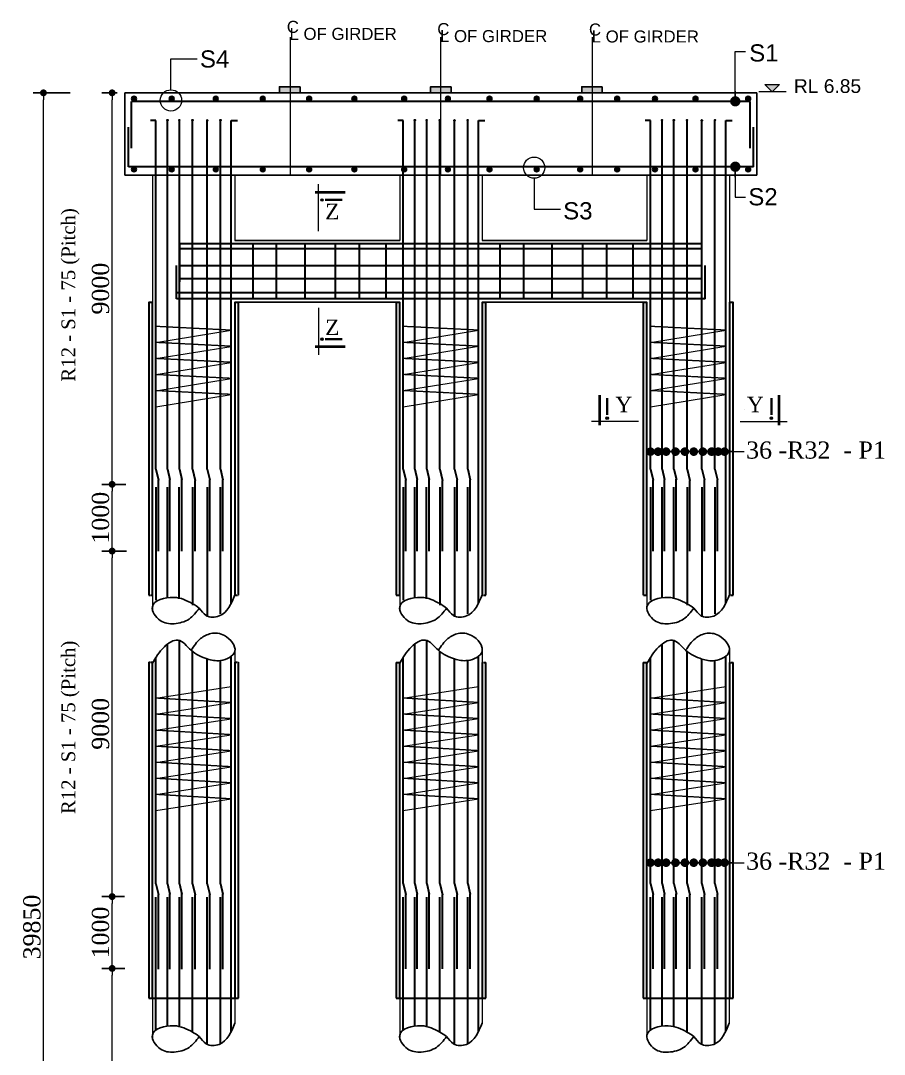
# Model space of a CAD drawing. Header units: millimetres. Extents: x -684453 to 35267, y -286696 to 273430.
# Drawn here: x -288820 to -276246, y -15723 to -667 of the extents above; entities that cross this region are included whole.
import ezdxf

# ---------------------------------------------------------------- set-up
doc = ezdxf.new("R2010")
doc.units = ezdxf.units.MM
doc.header["$PDMODE"] = 2
for name, pattern in [('CENTER', [2, 1.25, -0.25, 0.25, -0.25]), ('DASHEDX2', [38.1, 25.4, -12.7]), ('HIDDEN', [9.525, 6.35, -3.175])]:
    doc.linetypes.add(name, pattern=pattern)
doc.layers.get('Defpoints').update_dxf_attribs({"lineweight": 13})
for name, color, linetype, lineweight in [('Binder', 136, 'Continuous', 15), ('Center Line', 34, 'Continuous', 15), ('dim', 4, 'Continuous', 25), ('Dimision', 4, 'Continuous', 9), ('Pile', 11, 'Continuous', 15), ('Pire Line', 11, 'Continuous', 25), ('Reinf.', 12, 'Continuous', 30), ('Rod', 12, 'Continuous', 30), ('Steel Casing', 70, 'Continuous', 30), ('Text', 7, 'Continuous', 15)]:
    doc.layers.add(name, color=color, linetype=linetype, lineweight=lineweight)
doc.styles.add('ROMANS', font='arial.ttf', dxfattribs={"height": 200})
doc.styles.get("Standard").update_dxf_attribs({"font": 'times.ttf'})
doc.dimstyles.new('ISO-25', dxfattribs={"dimtxt": 175, "dimasz": 100, "dimexe": 65, "dimexo": 115.625, "dimgap": 40, "dimtad": 1, "dimtoh": 1, "dimdec": 0, "dimtxsty": 'Standard', "dimblk": 'DOT', "dimcen": 300, "dimclrd": 256, "dimclre": 256, "dimclrt": 256, "dimadec": 0, "dimazin": 0, "dimtfac": 1, "dimtdec": 0, "dimtix": 1, "dimtmove": 0, "dimatfit": 3, "dimldrblk": 'DOT', "dimfxl": 75, "dimlwd": -1, "dimarcsym": 0})

# ---------------------------------------------------------------- blocks, each defined once
blk = doc.blocks.new('_Dot')
at = {"color": 0, "linetype": 'ByBlock', "lineweight": -2}
blk.add_line((-0.5, 0), (-1, 0), dxfattribs=at)
at = {"color": 0, "linetype": 'ByBlock', "const_width": 0.5}
blk.add_lwpolyline([(-0.25, 0, 1), (0.25, 0, 1)], format="xyb", close=True, dxfattribs=at)
blk = doc.blocks.new('*D175')
at = {"layer": 'Defpoints', "color": 0, "ltscale": 3, "transparency": 16777216}
for p in [(-287489, -13426), (-287196, -13426), (-287188, -14472)]:
    blk.add_point(p, dxfattribs=at)
at = {"layer": 'Dimision', "color": 1, "lineweight": -2, "ltscale": 3, "transparency": 16777216}
for p, q in [((-287311, -13426), (-287639, -13426)), ((-287304, -14472), (-287639, -14472))]:
    blk.add_line(p, q, dxfattribs=at)
at = {"layer": 'Dimision', "ltscale": 3, "transparency": 16777216}
blk.add_line((-287489, -14372), (-287489, -13526), dxfattribs=at)
at = {"layer": 'Dimision', "ltscale": 3, "transparency": 16777216, "xscale": 100, "yscale": 100, "zscale": 100}
for p, rotation in [((-287489, -13426), 90), ((-287489, -14472), 270)]:
    blk.add_blockref('_Dot', p, dxfattribs=dict(at, rotation=rotation))
at = {"layer": 'Dimision', "ltscale": 3, "transparency": 16777216, "insert": (-287657, -13949), "char_height": 250, "attachment_point": 5, "rotation": 90}
blk.add_mtext('1000', dxfattribs=at)
blk = doc.blocks.new('*D176')
at = {"layer": 'Defpoints', "color": 0, "ltscale": 3, "transparency": 16777216}
for p in [(-287489, -7421), (-287172, -7421), (-287166, -8393)]:
    blk.add_point(p, dxfattribs=at)
at = {"layer": 'Dimision', "color": 1, "lineweight": -2, "ltscale": 3, "transparency": 16777216}
for p, q in [((-287288, -7421), (-287639, -7421)), ((-287282, -8393), (-287639, -8393))]:
    blk.add_line(p, q, dxfattribs=at)
at = {"layer": 'Dimision', "ltscale": 3, "transparency": 16777216}
blk.add_line((-287489, -8293), (-287489, -7521), dxfattribs=at)
at = {"layer": 'Dimision', "ltscale": 3, "transparency": 16777216, "xscale": 100, "yscale": 100, "zscale": 100}
for p, rotation in [((-287489, -7421), 90), ((-287489, -8393), 270)]:
    blk.add_blockref('_Dot', p, dxfattribs=dict(at, rotation=rotation))
at = {"layer": 'Dimision', "ltscale": 3, "transparency": 16777216, "insert": (-287657, -7907), "char_height": 250, "attachment_point": 5, "rotation": 90}
blk.add_mtext('1000', dxfattribs=at)
blk = doc.blocks.new('*D150')
at = {"layer": 'Defpoints', "color": 0, "ltscale": 3, "transparency": 16777216}
for p in [(-287489, -14472), (-287188, -14472), (-287207, -19637)]:
    blk.add_point(p, dxfattribs=at)
at = {"layer": 'Dimision', "color": 1, "lineweight": -2, "ltscale": 3, "transparency": 16777216}
for p, q in [((-287304, -14472), (-287639, -14472)), ((-287323, -19637), (-287639, -19637))]:
    blk.add_line(p, q, dxfattribs=at)
at = {"layer": 'Dimision', "ltscale": 3, "transparency": 16777216}
blk.add_line((-287489, -19537), (-287489, -14572), dxfattribs=at)
at = {"layer": 'Dimision', "ltscale": 3, "transparency": 16777216, "xscale": 100, "yscale": 100, "zscale": 100}
for p, rotation in [((-287489, -14472), 90), ((-287489, -19637), 270)]:
    blk.add_blockref('_Dot', p, dxfattribs=dict(at, rotation=rotation))
at = {"layer": 'Dimision', "ltscale": 3, "transparency": 16777216, "insert": (-287657, -17054), "char_height": 250, "attachment_point": 5, "rotation": 90}
blk.add_mtext('9000', dxfattribs=at)
blk = doc.blocks.new('*D151')
at = {"layer": 'Defpoints', "color": 0, "ltscale": 3, "transparency": 16777216}
for p in [(-287489, -8393), (-287166, -8393), (-287196, -13426)]:
    blk.add_point(p, dxfattribs=at)
at = {"layer": 'Dimision', "color": 1, "lineweight": -2, "ltscale": 3, "transparency": 16777216}
for p, q in [((-287282, -8393), (-287639, -8393)), ((-287311, -13426), (-287639, -13426))]:
    blk.add_line(p, q, dxfattribs=at)
at = {"layer": 'Dimision', "ltscale": 3, "transparency": 16777216}
blk.add_line((-287489, -13326), (-287489, -8493), dxfattribs=at)
at = {"layer": 'Dimision', "ltscale": 3, "transparency": 16777216, "xscale": 100, "yscale": 100, "zscale": 100}
for p, rotation in [((-287489, -8393), 90), ((-287489, -13426), 270)]:
    blk.add_blockref('_Dot', p, dxfattribs=dict(at, rotation=rotation))
at = {"layer": 'Dimision', "ltscale": 3, "transparency": 16777216, "insert": (-287657, -10909), "char_height": 250, "attachment_point": 5, "rotation": 90}
blk.add_mtext('9000', dxfattribs=at)
blk = doc.blocks.new('*D152')
at = {"layer": 'Defpoints', "color": 0, "ltscale": 3, "transparency": 16777216}
for p in [(-287489, -1718), (-287302, -1718), (-287172, -7421)]:
    blk.add_point(p, dxfattribs=at)
at = {"layer": 'Dimision', "color": 1, "lineweight": -2, "ltscale": 3, "transparency": 16777216}
for p, q in [((-287418, -1718), (-287639, -1718)), ((-287288, -7421), (-287639, -7421))]:
    blk.add_line(p, q, dxfattribs=at)
at = {"layer": 'Dimision', "ltscale": 3, "transparency": 16777216}
blk.add_line((-287489, -7321), (-287489, -1818), dxfattribs=at)
at = {"layer": 'Dimision', "ltscale": 3, "transparency": 16777216, "xscale": 100, "yscale": 100, "zscale": 100}
for p, rotation in [((-287489, -1718), 90), ((-287489, -7421), 270)]:
    blk.add_blockref('_Dot', p, dxfattribs=dict(at, rotation=rotation))
at = {"layer": 'Dimision', "ltscale": 3, "transparency": 16777216, "insert": (-287657, -4570), "char_height": 250, "attachment_point": 5, "rotation": 90}
blk.add_mtext('9000', dxfattribs=at)
blk = doc.blocks.new('*D154')
at = {"layer": 'Defpoints', "color": 0, "ltscale": 3, "transparency": 16777216}
for p in [(-288489, -1718), (-287986, -1718), (-287935, -26019)]:
    blk.add_point(p, dxfattribs=at)
at = {"layer": 'Dimision', "color": 1, "lineweight": -2, "ltscale": 3, "transparency": 16777216}
for p, q in [((-288101, -1718), (-288639, -1718)), ((-288050, -26019), (-288639, -26019))]:
    blk.add_line(p, q, dxfattribs=at)
at = {"layer": 'Dimision', "ltscale": 3, "transparency": 16777216}
blk.add_line((-288489, -25919), (-288489, -1818), dxfattribs=at)
at = {"layer": 'Dimision', "ltscale": 3, "transparency": 16777216, "xscale": 100, "yscale": 100, "zscale": 100}
for p, rotation in [((-288489, -1718), 90), ((-288489, -26019), 270)]:
    blk.add_blockref('_Dot', p, dxfattribs=dict(at, rotation=rotation))
at = {"layer": 'Dimision', "ltscale": 3, "transparency": 16777216, "insert": (-288656, -13869), "char_height": 250, "attachment_point": 5, "rotation": 90}
blk.add_mtext('39850', dxfattribs=at)

msp = doc.modelspace()

# ---------------------------------------------------------------- hatches: boundary and pattern name
at = {"layer": 'Dimision', "ltscale": 5}
msp.add_hatch(color=256, dxfattribs=at).paths.add_polyline_path([(-277984.7, -1597.3), (-277772.6, -1597.3), (-277878.6, -1703.4)])
at = {"layer": 'Pire Line', "ltscale": 3}
h = msp.add_hatch(color=256, dxfattribs=at)
h.paths.add_polyline_path([(-284752.1, -1629.8), (-284902.1, -1629.8), (-284902.1, -1718.3), (-284752.1, -1718.3)])
h.paths.add_polyline_path([(-284902.1, -1629.8), (-285052.1, -1629.8), (-285052.1, -1718.3), (-284902.1, -1718.3)])
h = msp.add_hatch(color=256, dxfattribs=at)
h.paths.add_polyline_path([(-282552.1, -1629.8), (-282702.1, -1629.8), (-282702.1, -1718.3), (-282552.1, -1718.3)])
h.paths.add_polyline_path([(-282702.1, -1629.8), (-282852.1, -1629.8), (-282852.1, -1718.3), (-282702.1, -1718.3)])
h = msp.add_hatch(color=256, dxfattribs=at)
h.paths.add_polyline_path([(-280352.1, -1629.8), (-280502.1, -1629.8), (-280502.1, -1718.3), (-280352.1, -1718.3)])
h.paths.add_polyline_path([(-280502.1, -1629.8), (-280652.1, -1629.8), (-280652.1, -1718.3), (-280502.1, -1718.3)])
h = msp.add_hatch(color=256, dxfattribs=at)
h.set_gradient(color1=(238, 17, 46), color2=(219, 15, 42), one_color=1, tint=0.46, name='INVCYLINDER')
h.paths.add_polyline_path([(-287205.6, -1803.3, 1), (-287135.7, -1803.3, 1)])
h = msp.add_hatch(color=256, dxfattribs=at)
h.set_gradient(color1=(238, 17, 46), color2=(219, 15, 42), one_color=1, tint=0.46, name='INVCYLINDER')
h.paths.add_polyline_path([(-286656.7, -1803.3, 1), (-286586.8, -1803.3, 1)])
h = msp.add_hatch(color=256, dxfattribs=at)
h.set_gradient(color1=(238, 17, 46), color2=(219, 15, 42), one_color=1, tint=0.46, name='INVCYLINDER')
h.paths.add_polyline_path([(-286014.7, -1803.3, 1), (-285944.8, -1803.3, 1)])
h = msp.add_hatch(color=256, dxfattribs=at)
h.set_gradient(color1=(238, 17, 46), color2=(219, 15, 42), one_color=1, tint=0.46, name='INVCYLINDER')
h.paths.add_polyline_path([(-285330.5, -1803.3, 1), (-285260.6, -1803.3, 1)])
h = msp.add_hatch(color=256, dxfattribs=at)
h.set_gradient(color1=(238, 17, 46), color2=(219, 15, 42), one_color=1, tint=0.46, name='INVCYLINDER')
h.paths.add_polyline_path([(-284655, -1803.3, 1), (-284585.2, -1803.3, 1)])
h = msp.add_hatch(color=256, dxfattribs=at)
h.set_gradient(color1=(238, 17, 46), color2=(219, 15, 42), one_color=1, tint=0.46, name='INVCYLINDER')
h.paths.add_polyline_path([(-283996.8, -1803.3, 1), (-283926.9, -1803.3, 1)])
h = msp.add_hatch(color=256, dxfattribs=at)
h.set_gradient(color1=(238, 17, 46), color2=(219, 15, 42), one_color=1, tint=0.46, name='INVCYLINDER')
h.paths.add_polyline_path([(-283271.6, -1803.3, 1), (-283201.7, -1803.3, 1)])
h = msp.add_hatch(color=256, dxfattribs=at)
h.set_gradient(color1=(238, 17, 46), color2=(219, 15, 42), one_color=1, tint=0.46, name='INVCYLINDER')
h.paths.add_polyline_path([(-282634.8, -1803.3, 1), (-282564.9, -1803.3, 1)])
h = msp.add_hatch(color=256, dxfattribs=at)
h.set_gradient(color1=(238, 17, 46), color2=(219, 15, 42), one_color=1, tint=0.46, name='INVCYLINDER')
h.paths.add_polyline_path([(-282029.1, -1803.3, 1), (-281959.2, -1803.3, 1)])
h = msp.add_hatch(color=256, dxfattribs=at)
h.set_gradient(color1=(238, 17, 46), color2=(219, 15, 42), one_color=1, tint=0.46, name='INVCYLINDER')
h.paths.add_polyline_path([(-281342.8, -1803.3, 1), (-281272.9, -1803.3, 1)])
h = msp.add_hatch(color=256, dxfattribs=at)
h.set_gradient(color1=(238, 17, 46), color2=(219, 15, 42), one_color=1, tint=0.46, name='INVCYLINDER')
h.paths.add_polyline_path([(-280708.8, -1803.3, 1), (-280638.9, -1803.3, 1)])
h = msp.add_hatch(color=256, dxfattribs=at)
h.set_gradient(color1=(238, 17, 46), color2=(219, 15, 42), one_color=1, tint=0.46, name='INVCYLINDER')
h.paths.add_polyline_path([(-280170.9, -1803.3, 1), (-280101, -1803.3, 1)])
h = msp.add_hatch(color=256, dxfattribs=at)
h.set_gradient(color1=(238, 17, 46), color2=(219, 15, 42), one_color=1, tint=0.46, name='INVCYLINDER')
h.paths.add_polyline_path([(-279620.4, -1803.3, 1), (-279550.5, -1803.3, 1)])
h = msp.add_hatch(color=256, dxfattribs=at)
h.set_gradient(color1=(238, 17, 46), color2=(219, 15, 42), one_color=1, tint=0.46, name='INVCYLINDER')
h.paths.add_polyline_path([(-279030.4, -1803.3, 1), (-278960.5, -1803.3, 1)])
h = msp.add_hatch(color=256, dxfattribs=at)
h.set_gradient(color1=(238, 17, 46), color2=(219, 15, 42), one_color=1, tint=0.46, name='INVCYLINDER')
h.paths.add_polyline_path([(-278263.5, -1803.3, 1), (-278193.6, -1803.3, 1)])
h = msp.add_hatch(color=256, dxfattribs=at)
h.set_gradient(color1=(238, 17, 46), color2=(219, 15, 42), one_color=1, tint=0.46, name='INVCYLINDER')
h.paths.add_polyline_path([(-287205.6, -2833.4, -1), (-287135.7, -2833.4, -1)])
h = msp.add_hatch(color=256, dxfattribs=at)
h.set_gradient(color1=(238, 17, 46), color2=(219, 15, 42), one_color=1, tint=0.46, name='INVCYLINDER')
h.paths.add_polyline_path([(-286656.7, -2833.4, -1), (-286586.8, -2833.4, -1)])
h = msp.add_hatch(color=256, dxfattribs=at)
h.set_gradient(color1=(238, 17, 46), color2=(219, 15, 42), one_color=1, tint=0.46, name='INVCYLINDER')
h.paths.add_polyline_path([(-286014.7, -2833.4, -1), (-285944.8, -2833.4, -1)])
h = msp.add_hatch(color=256, dxfattribs=at)
h.set_gradient(color1=(238, 17, 46), color2=(219, 15, 42), one_color=1, tint=0.46, name='INVCYLINDER')
h.paths.add_polyline_path([(-285330.5, -2833.4, -1), (-285260.6, -2833.4, -1)])
h = msp.add_hatch(color=256, dxfattribs=at)
h.set_gradient(color1=(238, 17, 46), color2=(219, 15, 42), one_color=1, tint=0.46, name='INVCYLINDER')
h.paths.add_polyline_path([(-284655, -2833.4, -1), (-284585.2, -2833.4, -1)])
h = msp.add_hatch(color=256, dxfattribs=at)
h.set_gradient(color1=(238, 17, 46), color2=(219, 15, 42), one_color=1, tint=0.46, name='INVCYLINDER')
h.paths.add_polyline_path([(-283996.8, -2833.4, -1), (-283926.9, -2833.4, -1)])
h = msp.add_hatch(color=256, dxfattribs=at)
h.set_gradient(color1=(238, 17, 46), color2=(219, 15, 42), one_color=1, tint=0.46, name='INVCYLINDER')
h.paths.add_polyline_path([(-283271.6, -2833.4, -1), (-283201.7, -2833.4, -1)])
h = msp.add_hatch(color=256, dxfattribs=at)
h.set_gradient(color1=(238, 17, 46), color2=(219, 15, 42), one_color=1, tint=0.46, name='INVCYLINDER')
h.paths.add_polyline_path([(-282634.8, -2833.4, -1), (-282564.9, -2833.4, -1)])
h = msp.add_hatch(color=256, dxfattribs=at)
h.set_gradient(color1=(238, 17, 46), color2=(219, 15, 42), one_color=1, tint=0.46, name='INVCYLINDER')
h.paths.add_polyline_path([(-282029.1, -2833.4, -1), (-281959.2, -2833.4, -1)])
h = msp.add_hatch(color=256, dxfattribs=at)
h.set_gradient(color1=(238, 17, 46), color2=(219, 15, 42), one_color=1, tint=0.46, name='INVCYLINDER')
h.paths.add_polyline_path([(-281342.8, -2833.4, -1), (-281272.9, -2833.4, -1)])
h = msp.add_hatch(color=256, dxfattribs=at)
h.set_gradient(color1=(238, 17, 46), color2=(219, 15, 42), one_color=1, tint=0.46, name='INVCYLINDER')
h.paths.add_polyline_path([(-280708.8, -2833.4, -1), (-280638.9, -2833.4, -1)])
h = msp.add_hatch(color=256, dxfattribs=at)
h.set_gradient(color1=(238, 17, 46), color2=(219, 15, 42), one_color=1, tint=0.46, name='INVCYLINDER')
h.paths.add_polyline_path([(-280170.9, -2833.4, -1), (-280101, -2833.4, -1)])
h = msp.add_hatch(color=256, dxfattribs=at)
h.set_gradient(color1=(238, 17, 46), color2=(219, 15, 42), one_color=1, tint=0.46, name='INVCYLINDER')
h.paths.add_polyline_path([(-279620.4, -2833.4, -1), (-279550.5, -2833.4, -1)])
h = msp.add_hatch(color=256, dxfattribs=at)
h.set_gradient(color1=(238, 17, 46), color2=(219, 15, 42), one_color=1, tint=0.46, name='INVCYLINDER')
h.paths.add_polyline_path([(-279030.4, -2833.4, -1), (-278960.5, -2833.4, -1)])
h = msp.add_hatch(color=256, dxfattribs=at)
h.set_gradient(color1=(238, 17, 46), color2=(219, 15, 42), one_color=1, tint=0.46, name='INVCYLINDER')
h.paths.add_polyline_path([(-278263.5, -2833.4, -1), (-278193.6, -2833.4, -1)])
at = {"layer": 'Reinf.', "ltscale": 5}
for points in [[(-286689.1, -2116, 1), (-286677.1, -2116, 1)], [(-286516.4, -2116, 1), (-286504.4, -2116, 1)], [(-286325.3, -2116, 1), (-286313.3, -2116, 1)], [(-286109.2, -2119.7, 1), (-286097.2, -2119.7, 1)], [(-285918.7, -2116, 1), (-285906.7, -2116, 1)], [(-283088.3, -2116, 1), (-283076.3, -2116, 1)], [(-282915.5, -2116, 1), (-282903.5, -2116, 1)], [(-282724.5, -2116, 1), (-282712.5, -2116, 1)], [(-282508.3, -2119.7, 1), (-282496.3, -2119.7, 1)], [(-282317.8, -2116, 1), (-282305.8, -2116, 1)], [(-279488.3, -2116, 1), (-279476.3, -2116, 1)], [(-279315.5, -2116, 1), (-279303.5, -2116, 1)], [(-279124.5, -2116, 1), (-279112.5, -2116, 1)], [(-278908.3, -2119.7, 1), (-278896.3, -2119.7, 1)], [(-278717.8, -2116, 1), (-278705.8, -2116, 1)]]:
    msp.add_hatch(color=256, dxfattribs=at).paths.add_polyline_path(points)
at = {"layer": 'Text'}
for points in [[(-284416.2, -3277.8, 1), (-284452.1, -3277.8, 1)], [(-284416.2, -5306.3, -1), (-284452.1, -5306.3, -1)], [(-280280.8, -6439.2, 1), (-280280.8, -6475.1, 1)], [(-277889.8, -6439.2, -1), (-277889.8, -6475.1, -1)]]:
    msp.add_hatch(color=256, dxfattribs=at).paths.add_polyline_path(points)

# ---------------------------------------------------------------- linework, layer by layer
at = {"layer": 'Binder', "linetype": 'DASHEDX2', "ltscale": 0.007}
for p, q in [((-285755.5, -5177), (-286853.5, -5121.4)), ((-282154.6, -5176.5), (-283252.6, -5121)), ((-278554.6, -5176.5), (-279652.6, -5121)), ((-285755.5, -5410.8), (-286853.5, -5355.3)), ((-282154.6, -5410.3), (-283252.6, -5354.8)), ((-278554.6, -5410.3), (-279652.6, -5354.8)), ((-285755.5, -5644.6), (-286853.5, -5589.1)), ((-282154.6, -5644.1), (-283252.6, -5588.6)), ((-278554.6, -5644.1), (-279652.6, -5588.6)), ((-285755.5, -5878.4), (-286853.5, -5822.9)), ((-282154.6, -5878), (-283252.6, -5822.4)), ((-278554.6, -5878), (-279652.6, -5822.4)), ((-285755.5, -6112.2), (-286853.5, -6056.7)), ((-282154.6, -6111.8), (-283252.6, -6056.2)), ((-278554.6, -6111.8), (-279652.6, -6056.2)), ((-285755.5, -10600.8), (-286851.4, -10535.7)), ((-282154.6, -10600.4), (-283250.5, -10535.2)), ((-278554.6, -10600.4), (-279650.5, -10535.2)), ((-285755.5, -10834.6), (-286851.4, -10769.5)), ((-282154.6, -10834.2), (-283250.5, -10769)), ((-278554.6, -10834.2), (-279650.5, -10769)), ((-285755.5, -11068.5), (-286851.4, -11003.3)), ((-282154.6, -11068), (-283250.5, -11002.8)), ((-278554.6, -11068), (-279650.5, -11002.8)), ((-285755.5, -11302.3), (-286851.4, -11237.1)), ((-282154.6, -11301.8), (-283250.5, -11236.7)), ((-278554.6, -11301.8), (-279650.5, -11236.7)), ((-285755.5, -11536.1), (-286851.4, -11470.9)), ((-282154.6, -11535.6), (-283250.5, -11470.5)), ((-278554.6, -11535.6), (-279650.5, -11470.5)), ((-285755.5, -11769.9), (-286851.4, -11704.7)), ((-282154.6, -11769.4), (-283250.5, -11704.3)), ((-278554.6, -11769.4), (-279650.5, -11704.3)), ((-285755.5, -12003.7), (-286851.4, -11938.6)), ((-282154.6, -12003.2), (-283250.5, -11938.1)), ((-278554.6, -12003.2), (-279650.5, -11938.1))]:
    msp.add_line(p, q, dxfattribs=at)
at = {"layer": 'Binder', "ltscale": 5}
for p, q in [((-286853.5, -5355.3), (-285755.5, -5177)), ((-283252.6, -5354.8), (-282154.6, -5176.5)), ((-279652.6, -5354.8), (-278554.6, -5176.5)), ((-286853.5, -5589.1), (-285755.5, -5410.8)), ((-283252.6, -5588.6), (-282154.6, -5410.3)), ((-279652.6, -5588.6), (-278554.6, -5410.3)), ((-286853.5, -5822.9), (-285755.5, -5644.6)), ((-283252.6, -5822.4), (-282154.6, -5644.1)), ((-279652.6, -5822.4), (-278554.6, -5644.1)), ((-286853.5, -6056.7), (-285755.5, -5878.4)), ((-283252.6, -6056.2), (-282154.6, -5878)), ((-279652.6, -6056.2), (-278554.6, -5878)), ((-286853.5, -6290.5), (-285755.5, -6112.2)), ((-283252.6, -6290), (-282154.6, -6111.8)), ((-279652.6, -6290), (-278554.6, -6111.8)), ((-286851.4, -10535.7), (-285755.5, -10367)), ((-283250.5, -10535.2), (-282154.6, -10366.6)), ((-279650.5, -10535.2), (-278554.6, -10366.6)), ((-286851.4, -10769.5), (-285755.5, -10600.8)), ((-283250.5, -10769), (-282154.6, -10600.4)), ((-279650.5, -10769), (-278554.6, -10600.4)), ((-286851.4, -11003.3), (-285755.5, -10834.6)), ((-283250.5, -11002.8), (-282154.6, -10834.2)), ((-279650.5, -11002.8), (-278554.6, -10834.2)), ((-286851.4, -11237.1), (-285755.5, -11068.5)), ((-283250.5, -11236.7), (-282154.6, -11068)), ((-279650.5, -11236.7), (-278554.6, -11068)), ((-286851.4, -11470.9), (-285755.5, -11302.3)), ((-283250.5, -11470.5), (-282154.6, -11301.8)), ((-279650.5, -11470.5), (-278554.6, -11301.8)), ((-286851.4, -11704.7), (-285755.5, -11536.1)), ((-283250.5, -11704.3), (-282154.6, -11535.6)), ((-279650.5, -11704.3), (-278554.6, -11535.6)), ((-286851.4, -11938.6), (-285755.5, -11769.9)), ((-283250.5, -11938.1), (-282154.6, -11769.4)), ((-279650.5, -11938.1), (-278554.6, -11769.4)), ((-286851.4, -12172.4), (-285755.5, -12003.7)), ((-283250.5, -12171.9), (-282154.6, -12003.2)), ((-279650.5, -12171.9), (-278554.6, -12003.2))]:
    msp.add_line(p, q, dxfattribs=at)
at = {"layer": 'Center Line', "linetype": 'CENTER'}
for p, q in [((-284890.5, -2918.3), (-284890.5, -909)), ((-282702.1, -2918.3), (-282702.1, -909)), ((-280495.1, -2918.3), (-280495.1, -909))]:
    msp.add_line(p, q, dxfattribs=at)
at = {"layer": 'dim', "ltscale": 30}
for points in [[(-285700.3, -9030.1), (-285930.2, -9338.5), (-286120.1, -9331.1), (-286221.3, -9225.1), (-286318.6, -9159.2), (-286592.9, -9067.4), (-286902.6, -9204.7), (-286790.5, -9403.5), (-286587.6, -9451.2), (-286368.5, -9382.5), (-286221.3, -9225.1)], [(-282102.1, -9028.2), (-282329.7, -9338), (-282519.6, -9330.6), (-282620.8, -9224.6), (-282718.1, -9158.7), (-282992.4, -9067), (-283302.1, -9204.3), (-283190, -9403), (-282987.1, -9450.7), (-282768, -9382.1), (-282620.8, -9224.6)], [(-278500.2, -9029.3), (-278730.4, -9339.1), (-278920.3, -9331.7), (-279021.5, -9225.7), (-279118.9, -9159.8), (-279393.1, -9068), (-279702.8, -9205.4), (-279590.7, -9404.1), (-279387.8, -9451.8), (-279168.8, -9383.1), (-279021.5, -9225.7)], [(-286902.6, -10031.1), (-286728.3, -9786.3), (-286530.6, -9689.7), (-286338.4, -9837.8), (-286102.8, -9965), (-285912.2, -9987.1), (-285702.6, -9854.1), (-285854.9, -9623.3), (-286050.8, -9594.7), (-286200.5, -9668.6), (-286338.4, -9837.8)], [(-283302.1, -10030.6), (-283127.8, -9785.8), (-282930.1, -9689.2), (-282737.9, -9837.3), (-282502.3, -9964.5), (-282311.7, -9986.6), (-282102.1, -9853.7), (-282254.4, -9622.8), (-282450.3, -9594.3), (-282600, -9668.1), (-282737.9, -9837.3)], [(-279702.8, -10031.7), (-279528.5, -9786.9), (-279330.8, -9690.3), (-279138.6, -9838.4), (-278903.1, -9965.6), (-278712.4, -9987.7), (-278502.8, -9854.7), (-278655.2, -9623.9), (-278851, -9595.3), (-279000.7, -9669.2), (-279138.6, -9838.4)], [(-285702.3, -15268.8), (-285930.2, -15578.6), (-286120.1, -15571.2), (-286221.3, -15465.2), (-286318.6, -15399.3), (-286592.9, -15307.5), (-286902.6, -15444.9), (-286790.5, -15643.6), (-286587.6, -15691.3), (-286368.5, -15622.6), (-286221.3, -15465.2)], [(-282102.1, -15268.3), (-282329.7, -15578.1), (-282519.6, -15570.7), (-282620.8, -15464.7), (-282718.1, -15398.8), (-282992.4, -15307.1), (-283302.1, -15444.4), (-283190, -15643.1), (-282987.1, -15690.9), (-282768, -15622.2), (-282620.8, -15464.7)], [(-278502.8, -15268.9), (-278730.4, -15579.2), (-278920.3, -15571.8), (-279021.5, -15465.8), (-279118.9, -15399.9), (-279393.1, -15308.2), (-279702.8, -15445.5), (-279590.7, -15644.2), (-279387.8, -15691.9), (-279168.8, -15623.3), (-279021.5, -15465.8)]]:
    msp.add_spline(points, degree=3, dxfattribs=at)
at = {"layer": 'Dimision', "ltscale": 5}
for p, q in [((-278415.2, -1115.4), (-278268.8, -1115.4)), ((-286633, -1673.9), (-286633, -1225)), ((-286633, -1225), (-286251, -1225)), ((-277675.4, -1703.4), (-278072.3, -1703.4)), ((-281344.2, -2962.8), (-281344.2, -3411.7)), ((-278415.2, -3237.8), (-278268.8, -3237.8)), ((-281344.2, -3411.7), (-280962.2, -3411.7)), ((-278288.2, -6335.5), (-278288.2, -6335.5)), ((-278288.2, -6335.5), (-278288.2, -6335.5)), ((-278288.2, -12932.3), (-278288.2, -12932.3)), ((-278288.2, -12932.3), (-278288.2, -12932.3))]:
    msp.add_line(p, q, dxfattribs=at)
at = {"layer": 'Dimision', "ltscale": 3}
for p, q in [((-284482.3, -3733.1), (-284482.3, -3048.9)), ((-284482.3, -4851), (-284482.3, -5535.1))]:
    msp.add_line(p, q, dxfattribs=at)
at = {"layer": 'Dimision', "ltscale": 5}
msp.add_lwpolyline([(-277984.7, -1597.3), (-277772.6, -1597.3), (-277878.6, -1703.4)], close=True, dxfattribs=at)
for centre in [(-286633, -1828.7), (-281344.2, -2808)]:
    msp.add_circle(centre, 154.8, dxfattribs=at)
at = {"layer": 'Pile', "ltscale": 3}
for p, q in [((-286902.1, -2918.3), (-286902.1, -9243.6)), ((-286902.1, -2918.3), (-286902.1, -9243.6)), ((-285702.1, -2918.3), (-285702.2, -3868.3)), ((-283302.1, -2918.3), (-283302.1, -3868.3)), ((-282102.1, -2918.3), (-282102.2, -3868.3)), ((-279702.1, -2918.3), (-279702.1, -3868.3)), ((-278502.1, -2918.3), (-278502.5, -9034.7)), ((-285702.2, -4768.3), (-285702.4, -9035)), ((-283302.1, -4768.3), (-283302.1, -9240.1)), ((-283302.1, -4768.3), (-283302.1, -9240.1)), ((-282102.2, -4768.3), (-282102.5, -9029.1)), ((-282102.1, -4768.3), (-282102.1, -9028.2)), ((-279702.1, -4768.3), (-279702.1, -9245.5)), ((-279702.1, -4768.3), (-279702.1, -9245.5)), ((-285702.4, -9802.9), (-285702.6, -15269.6)), ((-282102.5, -9799.6), (-282102.8, -15270.1)), ((-282102.1, -9801.4), (-282102.1, -15268.3)), ((-278502.5, -9804), (-278502.8, -15268.9)), ((-286902.1, -10030.2), (-286902.1, -15483.7)), ((-286902.1, -10030.2), (-286902.1, -15483.7)), ((-283302.1, -10030.6), (-283302.1, -15480.2)), ((-283302.1, -10030.6), (-283302.1, -15480.2)), ((-279702.1, -10030.4), (-279702.1, -15485.6)), ((-279702.1, -10030.4), (-279702.1, -15485.6))]:
    msp.add_line(p, q, dxfattribs=at)
at = {"layer": 'Pire Line', "ltscale": 3}
for p, q in [((-287302.1, -1718.3), (-278102.1, -1718.3)), ((-287302.1, -2918.3), (-287302.1, -1718.3)), ((-278102.1, -2918.3), (-278102.1, -1718.3)), ((-278102.1, -2918.3), (-278102.1, -1718.3)), ((-287302.1, -2918.3), (-278102.1, -2918.3)), ((-285702.2, -3868.3), (-283302.1, -3868.3)), ((-282102.2, -3868.3), (-279702.1, -3868.3)), ((-285702.2, -4768.3), (-283302.1, -4768.3)), ((-282102.2, -4768.3), (-279702.1, -4768.3))]:
    msp.add_line(p, q, dxfattribs=at)
at = {"layer": 'Pire Line', "ltscale": 5}
for points in [[(-284752.1, -1629.8), (-285052.1, -1629.8), (-285052.1, -1718.3), (-284752.1, -1718.3)], [(-282552.1, -1629.8), (-282852.1, -1629.8), (-282852.1, -1718.3), (-282552.1, -1718.3)], [(-280352.1, -1629.8), (-280652.1, -1629.8), (-280652.1, -1718.3), (-280352.1, -1718.3)]]:
    msp.add_lwpolyline(points, close=True, dxfattribs=at)
at = {"layer": 'Pire Line', "color": 1, "ltscale": 3}
for centre in [(-287170.7, -1803.3), (-286621.8, -1803.3), (-285979.7, -1803.3), (-285295.6, -1803.3), (-284620.1, -1803.3), (-283961.8, -1803.3), (-283236.7, -1803.3), (-282599.9, -1803.3), (-281994.2, -1803.3), (-281307.8, -1803.3), (-280673.9, -1803.3), (-280135.9, -1803.3), (-279585.5, -1803.3), (-278995.5, -1803.3), (-278228.6, -1803.3), (-287170.7, -2833.4), (-286621.8, -2833.4), (-285979.7, -2833.4), (-285295.6, -2833.4), (-284620.1, -2833.4), (-283961.8, -2833.4), (-283236.7, -2833.4), (-282599.9, -2833.4), (-281994.2, -2833.4), (-281307.8, -2833.4), (-280673.9, -2833.4), (-280135.9, -2833.4), (-279585.5, -2833.4), (-278995.5, -2833.4), (-278228.6, -2833.4)]:
    msp.add_circle(centre, 34.9, dxfattribs=at)
at = {"layer": 'Reinf.', "ltscale": 5}
for p, q in [((-286851.4, -2121.8), (-286930.5, -2121.8)), ((-286683.1, -7200.9), (-286683.1, -2116)), ((-286510.2, -7200.9), (-286510.2, -2117.9)), ((-286319.3, -7200.9), (-286319.3, -2116)), ((-286103.2, -7200.9), (-286103.2, -2116)), ((-285755.5, -2121.8), (-285663.3, -2121.8)), ((-283250.5, -2121.8), (-283329.6, -2121.8)), ((-283082.3, -7200.4), (-283082.3, -2116)), ((-282909.3, -7200.4), (-282909.3, -2117.9)), ((-282718.5, -7200.4), (-282718.5, -2116)), ((-282502.3, -7200.4), (-282502.3, -2116)), ((-282154.6, -2121.8), (-282062.4, -2121.8)), ((-279650.5, -2121.8), (-279729.6, -2121.8)), ((-279482.3, -7200.4), (-279482.3, -2116)), ((-279309.3, -7200.4), (-279309.3, -2117.9)), ((-279118.5, -7200.4), (-279118.5, -2116)), ((-278902.3, -7200.4), (-278902.3, -2116)), ((-278554.6, -2121.8), (-278462.4, -2121.8)), ((-286851.4, -7200.9), (-286812.6, -7359.5)), ((-286683.1, -7200.9), (-286646.8, -7352.9)), ((-286510.2, -7200.9), (-286473.9, -7352.9)), ((-286319.3, -7200.9), (-286278.5, -7364.6)), ((-286103.2, -7200.9), (-286065.1, -7357.7)), ((-285912.5, -7200.9), (-285875.6, -7354.4)), ((-283250.5, -7200.4), (-283211.7, -7359)), ((-283082.3, -7200.4), (-283046, -7352.4)), ((-282909.3, -7200.4), (-282873, -7352.4)), ((-282718.5, -7200.4), (-282677.6, -7364.2)), ((-282502.3, -7200.4), (-282464.2, -7357.2)), ((-282311.7, -7200.4), (-282274.8, -7353.9)), ((-279650.5, -7200.4), (-279611.7, -7359)), ((-279482.3, -7200.4), (-279446, -7352.4)), ((-279309.3, -7200.4), (-279273, -7352.4)), ((-279118.5, -7200.4), (-279077.6, -7364.2)), ((-278902.3, -7200.4), (-278864.2, -7357.2)), ((-278711.7, -7200.4), (-278674.8, -7353.9)), ((-286812.6, -8393.2), (-286812.6, -7359.5)), ((-286646.8, -8393.2), (-286646.8, -7352.9)), ((-286475.8, -8393.2), (-286475.8, -7347.7)), ((-286278.5, -8393.2), (-286278.5, -7364.6)), ((-286065.1, -8393.2), (-286065.1, -7357.7)), ((-285875.6, -8393.2), (-285875.6, -7354.4)), ((-283211.7, -8392.7), (-283211.7, -7359)), ((-283046, -8392.7), (-283046, -7352.4)), ((-282874.9, -8392.7), (-282874.9, -7347.2)), ((-282677.6, -8392.7), (-282677.6, -7364.2)), ((-282464.2, -8392.7), (-282464.2, -7357.2)), ((-282274.8, -8392.7), (-282274.8, -7353.9)), ((-279611.7, -8392.7), (-279611.7, -7359)), ((-279446, -8392.7), (-279446, -7352.4)), ((-279274.9, -8392.7), (-279274.9, -7347.2)), ((-279077.6, -8392.7), (-279077.6, -7364.2)), ((-278864.2, -8392.7), (-278864.2, -7357.2)), ((-278674.8, -8392.7), (-278674.8, -7353.9)), ((-286848.1, -9108.1), (-286848.1, -7462.6)), ((-286682.4, -9068.3), (-286682.4, -7462.6)), ((-286511.4, -9087.6), (-286511.4, -7462.6)), ((-286314.1, -9182.4), (-286314.1, -7462.6)), ((-286100.6, -9352.1), (-286100.6, -7462.6)), ((-285911.2, -9308.9), (-285911.2, -7462.6)), ((-283247.2, -9107.6), (-283247.2, -7462.1)), ((-283081.5, -9067.8), (-283081.5, -7462.1)), ((-282910.5, -9087.1), (-282910.5, -7462.1)), ((-282713.2, -9181.9), (-282713.2, -7462.1)), ((-282499.7, -9351.6), (-282499.7, -7462.1)), ((-282310.3, -9308.4), (-282310.3, -7462.1)), ((-279647.2, -9107.6), (-279647.2, -7462.1)), ((-279481.5, -9067.8), (-279481.5, -7462.1)), ((-279310.5, -9087.1), (-279310.5, -7462.1)), ((-279113.2, -9181.9), (-279113.2, -7462.1)), ((-278899.7, -9351.6), (-278899.7, -7462.1)), ((-278710.3, -9308.4), (-278710.3, -7462.1)), ((-286683.1, -13238), (-286683.1, -9747.5)), ((-286510.2, -13238), (-286510.2, -9694.6)), ((-283082.3, -13237.5), (-283082.3, -9747)), ((-282909.3, -13237.5), (-282909.3, -9694.1)), ((-279482.3, -13237.5), (-279482.3, -9747)), ((-279309.3, -13237.5), (-279309.3, -9694.1)), ((-286319.3, -13238), (-286319.3, -9854.4)), ((-282718.5, -13237.5), (-282718.5, -9854)), ((-279118.5, -13237.5), (-279118.5, -9854)), ((-286103.2, -13238), (-286103.2, -9965)), ((-282502.3, -13237.5), (-282502.3, -9964.5)), ((-278902.3, -13237.5), (-278902.3, -9964.5)), ((-286851.4, -13238), (-286812.6, -13396.5)), ((-286683.1, -13238), (-286646.8, -13389.9)), ((-286510.2, -13238), (-286473.9, -13389.9)), ((-286319.3, -13238), (-286278.5, -13401.7)), ((-286103.2, -13238), (-286065.1, -13394.7)), ((-285912.5, -13238), (-285875.6, -13391.5)), ((-283250.5, -13237.5), (-283211.7, -13396.1)), ((-283082.3, -13237.5), (-283046, -13389.5)), ((-282909.3, -13237.5), (-282873, -13389.5)), ((-282718.5, -13237.5), (-282677.6, -13401.2)), ((-282502.3, -13237.5), (-282464.2, -13394.3)), ((-282311.7, -13237.5), (-282274.8, -13391)), ((-279650.5, -13237.5), (-279611.7, -13396.1)), ((-279482.3, -13237.5), (-279446, -13389.5)), ((-279309.3, -13237.5), (-279273, -13389.5)), ((-279118.5, -13237.5), (-279077.6, -13401.2)), ((-278902.3, -13237.5), (-278864.2, -13394.3)), ((-278711.7, -13237.5), (-278674.8, -13391)), ((-286812.6, -14480.9), (-286812.6, -13396.5)), ((-286646.8, -14480.9), (-286646.8, -13389.9)), ((-286475.8, -14480.9), (-286475.8, -13384.8)), ((-286065.1, -14480.9), (-286065.1, -13394.7)), ((-285875.6, -14480.9), (-285875.6, -13391.5)), ((-283211.7, -14480.4), (-283211.7, -13396.1)), ((-283046, -14480.4), (-283046, -13389.5)), ((-282874.9, -14480.4), (-282874.9, -13384.3)), ((-282464.2, -14480.4), (-282464.2, -13394.3)), ((-282274.8, -14480.4), (-282274.8, -13391)), ((-279611.7, -14480.4), (-279611.7, -13396.1)), ((-279446, -14480.4), (-279446, -13389.5)), ((-279274.9, -14480.4), (-279274.9, -13384.3)), ((-278864.2, -14480.4), (-278864.2, -13394.3)), ((-278674.8, -14480.4), (-278674.8, -13391)), ((-286683.1, -15312), (-286683.1, -13435.1)), ((-286510.2, -15318.5), (-286510.2, -13435.1)), ((-286319.3, -15399.1), (-286319.3, -13435.1)), ((-286278.5, -14480.9), (-286278.5, -13401.7)), ((-286103.2, -15580.4), (-286103.2, -13435.1)), ((-283082.3, -15311.6), (-283082.3, -13434.6)), ((-282909.3, -15318), (-282909.3, -13434.6)), ((-282718.5, -15398.7), (-282718.5, -13434.6)), ((-282677.6, -14480.4), (-282677.6, -13401.2)), ((-282502.3, -15579.9), (-282502.3, -13434.6)), ((-279482.3, -15311.6), (-279482.3, -13434.6)), ((-279309.3, -15318), (-279309.3, -13434.6)), ((-279118.5, -15398.7), (-279118.5, -13434.6)), ((-279077.6, -14480.4), (-279077.6, -13401.2)), ((-278902.3, -15579.9), (-278902.3, -13434.6))]:
    msp.add_line(p, q, dxfattribs=at)
for points in [[(-286851.4, -7200.9), (-286851.4, -2121.8)], [(-285912.5, -7200.9), (-285912.5, -2116)], [(-285755.5, -9151.2), (-285755.5, -2121.8)], [(-283250.5, -7200.4), (-283250.5, -2121.8)], [(-282311.7, -7200.4), (-282311.7, -2116)], [(-282154.6, -9150.7), (-282154.6, -2121.8)], [(-279650.5, -7200.4), (-279650.5, -2121.8)], [(-278711.7, -7200.4), (-278711.7, -2116)], [(-278554.6, -9150.7), (-278554.6, -2121.8)], [(-285755.5, -15391.3), (-285755.5, -9925.1)], [(-282154.6, -15390.8), (-282154.6, -9924.6)], [(-278554.6, -15390.8), (-278554.6, -9924.6)], [(-286851.4, -13238), (-286851.4, -9941.9)], [(-285912.5, -13238), (-285912.5, -9987.1)], [(-283250.5, -13237.5), (-283250.5, -9941.4)], [(-282311.7, -13237.5), (-282311.7, -9986.6)], [(-279650.5, -13237.5), (-279650.5, -9941.4)], [(-278711.7, -13237.5), (-278711.7, -9986.6)], [(-286851.4, -15370.9), (-286851.4, -13435.1)], [(-285912.5, -15570.8), (-285912.5, -13435.1)], [(-283250.5, -15370.5), (-283250.5, -13434.6)], [(-282311.7, -15570.4), (-282311.7, -13434.6)], [(-279650.5, -15370.5), (-279650.5, -13434.6)], [(-278711.7, -15570.4), (-278711.7, -13434.6)]]:
    msp.add_lwpolyline(points, dxfattribs=at)
for centre in [(-286683.1, -2116), (-286510.4, -2116), (-286319.3, -2116), (-286103.2, -2119.7), (-285912.7, -2116), (-283082.3, -2116), (-282909.5, -2116), (-282718.5, -2116), (-282502.3, -2119.7), (-282311.8, -2116), (-279482.3, -2116), (-279309.5, -2116), (-279118.5, -2116), (-278902.3, -2119.7), (-278711.8, -2116)]:
    msp.add_circle(centre, 6, dxfattribs=at)
at = {"layer": 'Rod', "ltscale": 0.1}
for p, q in [((-278198.6, -1842.2), (-287205.6, -1842.2)), ((-287205.6, -2525.5), (-287205.6, -1842.2)), ((-278198.6, -2525.5), (-278198.6, -1842.2)), ((-287252.1, -2797.5), (-287252.1, -2216.7)), ((-278152.1, -2797.5), (-278152.1, -2216.7)), ((-278152.1, -2797.5), (-287252.1, -2797.5)), ((-282500.6, -3919.3), (-286503.7, -3919.3)), ((-286503.7, -4473.3), (-286503.7, -3919.3)), ((-278902.3, -3992.4), (-286503.7, -3992.4)), ((-285442.5, -3919.3), (-285442.5, -4718.5)), ((-285100, -3919.3), (-285100, -4718.5)), ((-284685, -3919.3), (-284685, -4718.5)), ((-284241.9, -3919.3), (-284241.9, -4718.5)), ((-283891, -3919.3), (-283891, -4718.5)), ((-283505.6, -3919.3), (-283505.6, -4718.5)), ((-278900.6, -3919.8), (-282903.8, -3919.8)), ((-281842.5, -3919.8), (-281842.5, -4719)), ((-281500, -3919.8), (-281500, -4719)), ((-281085, -3919.8), (-281085, -4719)), ((-280641.9, -3919.8), (-280641.9, -4719)), ((-280291, -3919.8), (-280291, -4719)), ((-279905.7, -3919.8), (-279905.7, -4719)), ((-278900.6, -4473.8), (-278900.6, -3919.8)), ((-286550.2, -4718.5), (-286550.2, -4231.5)), ((-278902.3, -4240.3), (-286503.7, -4240.3)), ((-278854.1, -4719), (-278854.1, -4232)), ((-278902.3, -4426.6), (-286503.7, -4426.6)), ((-278902.3, -4629.5), (-286550.2, -4629.5)), ((-282454.1, -4718.5), (-286550.2, -4718.5)), ((-278854.1, -4719), (-282950.2, -4719))]:
    msp.add_line(p, q, dxfattribs=at)
at = {"layer": 'Steel Casing', "linetype": 'HIDDEN', "ltscale": 0.3}
for p, q in [((-286955.5, -9035.7), (-286902.2, -9035.7)), ((-285702.2, -9035.7), (-285648.9, -9035.7)), ((-283355.6, -9036.2), (-283302.3, -9036.2)), ((-282102.2, -9036.2), (-282048.9, -9036.2)), ((-279755.5, -9036.3), (-279702.2, -9036.3)), ((-278502.2, -9036.3), (-278448.9, -9036.3)), ((-286955.5, -10013.3), (-286902.2, -10013.3)), ((-285702.2, -10013.3), (-285648.9, -10013.3)), ((-283355.6, -10013.8), (-283302.3, -10013.8)), ((-282102.2, -10013.8), (-282048.9, -10013.8)), ((-279755.6, -10013.9), (-279702.3, -10013.9)), ((-278502.2, -10013.9), (-278448.9, -10013.9))]:
    msp.add_line(p, q, dxfattribs=at)
at = {"layer": 'Steel Casing', "linetype": 'Continuous', "ltscale": 0.3}
for p, q in [((-286955.6, -14906.2), (-285648.9, -14906.2)), ((-283355.6, -14906.7), (-282048.9, -14906.7)), ((-279755.6, -14906.8), (-278448.9, -14906.8))]:
    msp.add_line(p, q, dxfattribs=at)
for points in [[(-286902.2, -9035.7), (-286902.2, -4772.7), (-286955.5, -4772.7), (-286955.5, -9035.7)], [(-285648.9, -9035.7), (-285648.9, -4772.7), (-285702.2, -4772.7), (-285702.2, -9035.7)], [(-283302.3, -9036.2), (-283302.2, -4773.2), (-283355.6, -4773.2), (-283355.6, -9036.2)], [(-282048.9, -9036.2), (-282048.9, -4773.2), (-282102.2, -4773.2), (-282102.3, -9036.2)], [(-279702.2, -9036.3), (-279702.2, -4773.3), (-279755.6, -4773.3), (-279755.6, -9036.3)], [(-278448.9, -9036.3), (-278448.9, -4773.3), (-278502.2, -4773.3), (-278502.2, -9036.3)], [(-286955.5, -10013.3), (-286955.6, -14906.2)], [(-286902.2, -14906.2), (-286902.2, -10013.3)], [(-285702.2, -10013.3), (-285702.2, -14906.2)], [(-285648.9, -14906.2), (-285648.9, -10013.3)], [(-283355.6, -10013.8), (-283355.6, -14906.7)], [(-283302.3, -14906.7), (-283302.3, -10013.8)], [(-282102.3, -10013.8), (-282102.3, -14906.7)], [(-282048.9, -14906.7), (-282048.9, -10013.8)], [(-279755.6, -10013.9), (-279755.6, -14906.8)], [(-279702.3, -14906.8), (-279702.3, -10013.9)], [(-278502.3, -10013.9), (-278502.3, -14906.8)], [(-278448.9, -14906.8), (-278448.9, -10013.9)]]:
    msp.add_lwpolyline(points, dxfattribs=at)
at = {"layer": 'Text'}
for p, q in [((-279825.5, -6505.3), (-280509.6, -6505.3)), ((-278345.1, -6505.3), (-277660.9, -6505.3))]:
    msp.add_line(p, q, dxfattribs=at)
at = {"layer": 'Text', "const_width": 35.9}
for points in [[(-284537.1, -3167.6), (-284094.8, -3167.6)], [(-284388.6, -3277.8), (-284139.1, -3277.8)], [(-284537.1, -5416.5), (-284094.8, -5416.5)], [(-284388.6, -5306.3), (-284139.1, -5306.3)], [(-280391, -6560.2), (-280391, -6117.8)], [(-280280.8, -6411.7), (-280280.8, -6162.1)], [(-277889.8, -6411.7), (-277889.8, -6162.1)], [(-277779.6, -6560.2), (-277779.6, -6117.8)]]:
    msp.add_lwpolyline(points, dxfattribs=at)
at = {"layer": 'Text'}
for centre in [(-284434.1, -3277.8), (-284434.1, -5306.3), (-280280.8, -6457.1), (-277889.8, -6457.1)]:
    msp.add_circle(centre, 17.9, dxfattribs=at)

# ---------------------------------------------------------------- texts
at = {"layer": 'Dimision', "ltscale": 3, "char_height": 200, "attachment_point": 5, "rotation": 90}
for insert in [(-288094.3, -4661.6), (-288094.3, -10960.9)]:
    msp.add_mtext('R12 - S1 - 75 (Pitch)', dxfattribs=dict(at, insert=insert))
at = {"layer": 'Text', "style": 'ROMANS'}
msp.add_text('RL 6.85', height=200, dxfattribs=at).set_placement((-277562.1, -1720.1))
at = {"layer": 'Text'}
for s, height, p in [('Z', 224.2, (-284386, -3558.8)), ('Z', 224.2, (-284386, -5244.4)), ('Y', 224.2, (-280161.7, -6370.4)), ('Y', 224.2, (-278246.7, -6370.4)), ('36 -R32  - P1', 250, (-278258.2, -7046.7)), ('36 -R32  - P1', 250, (-278258.2, -13034.3))]:
    msp.add_text(s, height=height, dxfattribs=at).set_placement(p)
at = {"layer": 'Text', "width": 8235.459, "attachment_point": 1, "style": 'ROMANS'}
for s, insert, char_height in [('C', (-284945.9, -669.8), 175), ('C', (-282754.6, -702.3), 175), ('C', (-280546.4, -708.1), 175), ('L OF GIRDER', (-284906.5, -771.8), 175), ('L OF GIRDER', (-282715.2, -804.3), 175), ('L OF GIRDER', (-280507, -810.1), 175), ('S1', (-278212.7, -1011.7), 250), ('S4', (-286210.3, -1099.8), 250), ('S2', (-278226, -3107.4), 250), ('S3', (-280921.5, -3311.6), 250)]:
    msp.add_mtext(s, dxfattribs=dict(at, insert=insert, char_height=char_height))

# ---------------------------------------------------------------- dimensions: what is measured, and where the dimension line sits
at = {"layer": 'Dimision', "ltscale": 3}
for base, p1, p2, text, picture, middle in [((-288488.9, -1718.3), (-287934.6, -26019.3), (-287985.8, -1718.3), '39850', '*D154', (-288656.4, -13868.8)), ((-287489.4, -1718.3), (-287171.9, -7421.4), (-287302.1, -1718.3), '9000', '*D152', (-287657, -4569.9)), ((-287489.4, -7421.4), (-287166.5, -8392.7), (-287171.9, -7421.4), '1000', '*D176', (-287656.6, -7907)), ((-287489.4, -8392.7), (-287195.7, -13426.1), (-287166.5, -8392.7), '9000', '*D151', (-287657, -10909.4)), ((-287489.4, -13426.1), (-287188, -14472.3), (-287195.7, -13426.1), '1000', '*D175', (-287656.6, -13949.2)), ((-287489.4, -14472.3), (-287206.9, -19636.5), (-287188, -14472.3), '9000', '*D150', (-287657, -17054.4))]:
    dim = msp.add_linear_dim(base=base, p1=p1, p2=p2, angle=90, text=text, dimstyle='ISO-25', override={"dimtxt": 250, "dimexe": 150, "dimclre": 1}, dxfattribs=at)
    dim.commit()
    dim.dimension.update_dxf_attribs({"geometry": picture, "text_midpoint": middle})

# ---------------------------------------------------------------- leaders
at = {"layer": 'Dimision', "ltscale": 5}
for points, override in [([(-278415.9, -1842.2), (-278415.2, -1115.4)], {"dimasz": 150, "dimtad": 0}), ([(-278415.9, -2794.5), (-278415.2, -3237.8)], {"dimasz": 150, "dimtad": 0}), ([(-279650.5, -6944.7), (-278788.5, -6944.7)], {"dimasz": 125, "dimtad": 0}), ([(-279540.9, -6944.7), (-278678.9, -6944.7)], {"dimasz": 125, "dimtad": 0}), ([(-279423.2, -6944.7), (-278561.2, -6944.7)], {"dimasz": 125, "dimtad": 0}), ([(-279286, -6944.7), (-278423.9, -6944.7)], {"dimasz": 125, "dimtad": 0}), ([(-279150.2, -6944.7), (-278288.2, -6944.7)], {"dimasz": 125, "dimtad": 0}), ([(-279020.9, -6944.7), (-278288.2, -6944.7)], {"dimasz": 125, "dimtad": 0}), ([(-278888.4, -6944.7), (-278288.2, -6944.7)], {"dimasz": 125, "dimtad": 0}), ([(-278762.5, -6944.7), (-278288.2, -6944.7)], {"dimasz": 125, "dimtad": 0}), ([(-278756.4, -6944.7), (-278288.2, -6944.7)], {"dimasz": 125, "dimtad": 0}), ([(-278756.4, -6944.7), (-278288.2, -6944.7)], {"dimasz": 125, "dimtad": 0}), ([(-278664.4, -6944.7), (-278288.2, -6944.7)], {"dimasz": 125, "dimtad": 0}), ([(-278664.4, -6944.7), (-278288.2, -6944.7)], {"dimasz": 125, "dimtad": 0}), ([(-278572.4, -6944.7), (-278288.2, -6944.7)], {"dimasz": 125, "dimtad": 0}), ([(-279650.5, -12932.3), (-278788.5, -12932.3)], {"dimasz": 125, "dimtad": 0}), ([(-279540.9, -12932.3), (-278678.9, -12932.3)], {"dimasz": 125, "dimtad": 0}), ([(-279423.2, -12932.3), (-278561.2, -12932.3)], {"dimasz": 125, "dimtad": 0}), ([(-279286, -12932.3), (-278423.9, -12932.3)], {"dimasz": 125, "dimtad": 0}), ([(-279150.2, -12932.3), (-278288.2, -12932.3)], {"dimasz": 125, "dimtad": 0}), ([(-279020.9, -12932.3), (-278288.2, -12932.3)], {"dimasz": 125, "dimtad": 0}), ([(-278888.4, -12932.3), (-278288.2, -12932.3)], {"dimasz": 125, "dimtad": 0}), ([(-278762.5, -12932.3), (-278288.2, -12932.3)], {"dimasz": 125, "dimtad": 0}), ([(-278756.4, -12932.3), (-278288.2, -12932.3)], {"dimasz": 125, "dimtad": 0}), ([(-278756.4, -12932.3), (-278288.2, -12932.3)], {"dimasz": 125, "dimtad": 0}), ([(-278664.4, -12932.3), (-278288.2, -12932.3)], {"dimasz": 125, "dimtad": 0}), ([(-278664.4, -12932.3), (-278288.2, -12932.3)], {"dimasz": 125, "dimtad": 0}), ([(-278572.4, -12932.3), (-278288.2, -12932.3)], {"dimasz": 125, "dimtad": 0})]:
    msp.add_leader(points, dimstyle='ISO-25', override=override, dxfattribs=at)

doc.saveas('drawing.dxf')
